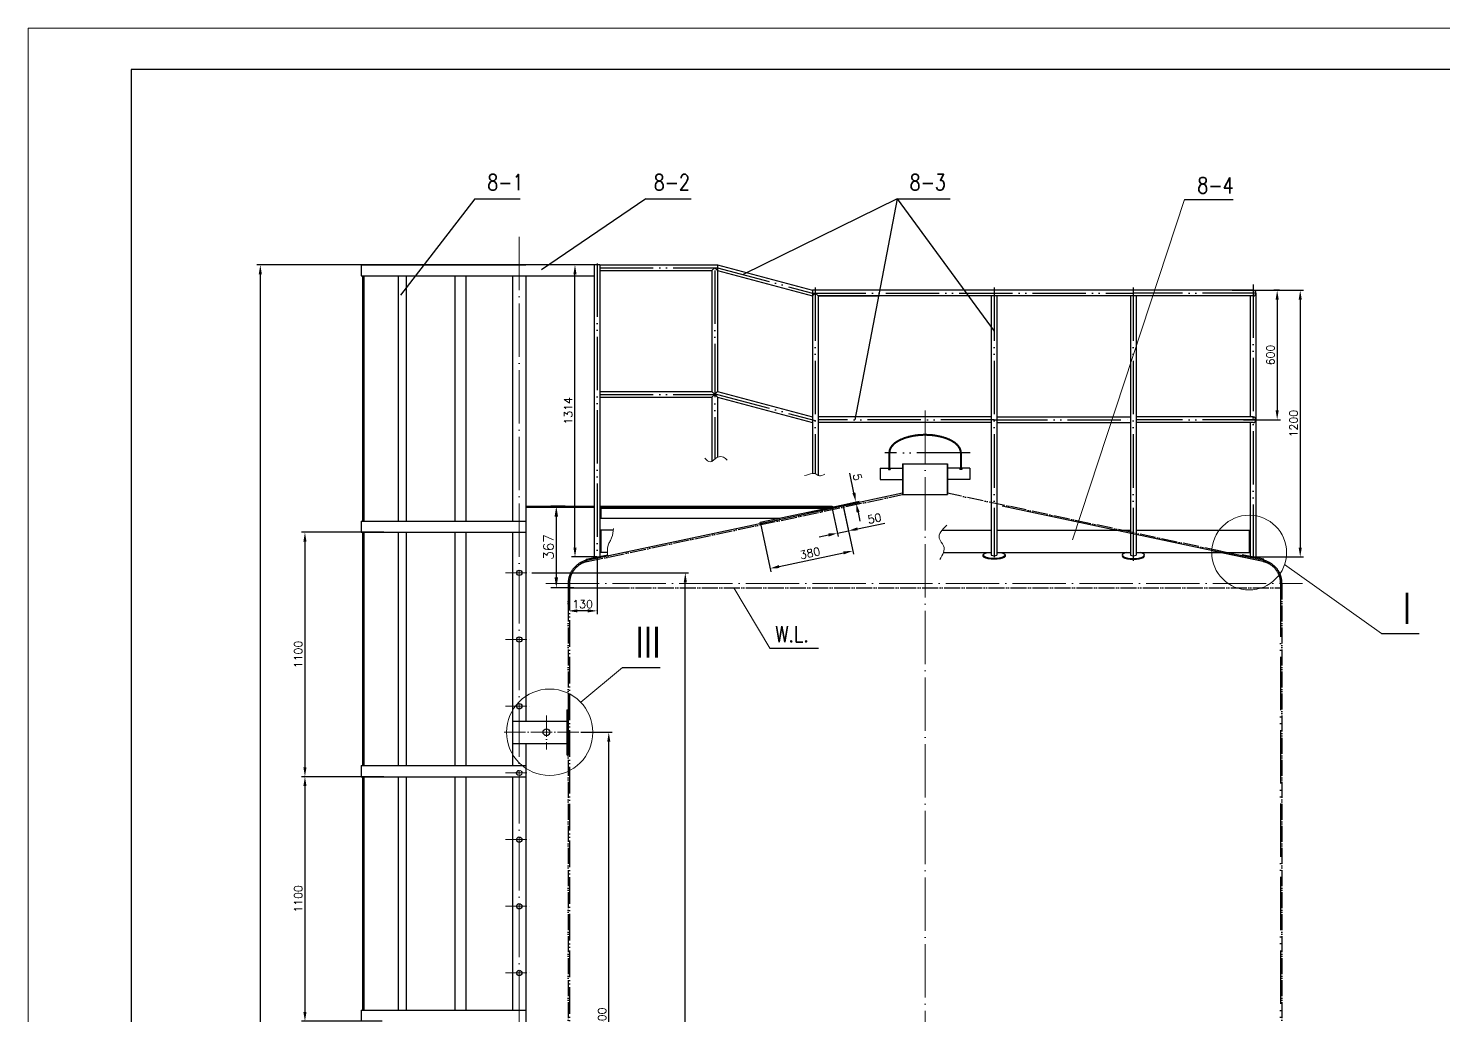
# Model space of a CAD drawing. Header units: inches. Extents: x 14786 to 39415, y 1343 to 18195.
# Drawn here: x 14786 to 21155, y 12466 to 16908 of the extents above; entities that cross this region are included whole.
import ezdxf

# ---------------------------------------------------------------- set-up
doc = ezdxf.new("R2010")
doc.units = ezdxf.units.IN
doc.header["$MEASUREMENT"] = 0
for name, pattern in [('ACAD_ISO04W100', [30, 24, -3, 0, -3]), ('ACAD_ISO05W100', [33, 24, -3, 0, -3, 0, -3]), ('DASHED', [0.75, 0.5, -0.25])]:
    doc.linetypes.add(name, pattern=pattern)
for name, color, linetype in [('1', 1, 'ACAD_ISO05W100'), ('2', 3, 'Continuous'), ('3', 2, 'DASHED'), ('4', 7, 'Continuous')]:
    doc.layers.add(name, color=color, linetype=linetype)
doc.layers.add('TEXT', color=3, linetype='Continuous', lineweight=15)
doc.layers.add('图层1', color=1, linetype='ACAD_ISO04W100', lineweight=18)
doc.styles.add('HZ', font='TXT', dxfattribs={"width": 0.8, "bigfont": 'HZTXT'})
doc.styles.add('ROMANS', font='ROMANS', dxfattribs={"bigfont": 'HZTXT'})
doc.dimstyles.new('R30', dxfattribs={"dimscale": 30, "dimtxt": 1.2, "dimasz": 1.4, "dimexe": 0.5, "dimexo": 0, "dimgap": 0.4, "dimtad": 1, "dimdec": 0, "dimzin": 13, "dimdsep": 46, "dimtxsty": 'ROMANS', "dimcen": 30, "dimclrd": 1, "dimclre": 1, "dimclrt": 2, "dimadec": 0, "dimazin": 0, "dimtfac": 1, "dimtdec": 0, "dimtmove": 0, "dimatfit": 1, "dimfxl": 0, "dimtolj": 1, "dimtzin": 0, "dimarcsym": 0})
doc.dimstyles.get("Standard").update_dxf_attribs({"dimtxt": 1.8, "dimasz": 1.9, "dimexe": 1, "dimexo": 0.0625, "dimgap": 0.05, "dimtad": 1, "dimdec": 4, "dimzin": 0, "dimdsep": 46, "dimtxsty": 'ROMANS', "dimcen": 0.09, "dimclrd": 1, "dimclre": 1, "dimclrt": 2, "dimadec": 0, "dimazin": 0, "dimtfac": 1, "dimtdec": 4, "dimtofl": 0, "dimtmove": 0, "dimatfit": 3, "dimfxl": 0, "dimtolj": 1, "dimtzin": 0, "dimarcsym": 0})

# ---------------------------------------------------------------- blocks, each defined once
blk = doc.blocks.new('*D67')
at = {"layer": 'DEFPOINTS', "color": 0}
for p in [(16512.1, 15843.9), (15830.4, 7191.1), (16982.7, 7191.1)]:
    blk.add_point(p, dxfattribs=at)
at = {"layer": 'TEXT', "color": 1, "lineweight": -2}
for p, q in [((16512.1, 15843.9), (15815.4, 15843.9)), ((15830.4, 15801.9), (15830.4, 7233.1)), ((16982.7, 7191.1), (15815.4, 7191.1))]:
    blk.add_line(p, q, dxfattribs=at)
at = {"layer": 'TEXT', "color": 1}
for points in [[(15823.4, 15801.9), (15837.4, 15801.9), (15830.4, 15843.9)], [(15823.4, 7233.1), (15837.4, 7233.1), (15830.4, 7191.1)]]:
    blk.add_solid(points, dxfattribs=at)
at = {"layer": 'TEXT', "color": 2, "insert": (15800.4, 11517.5), "char_height": 36, "attachment_point": 5, "rotation": 90, "style": 'ROMANS'}
blk.add_mtext('\\A1;~8653', dxfattribs=at)
blk = doc.blocks.new('*D81')
at = {"layer": '4', "color": 1, "lineweight": -2}
for p, q in [((17202.6, 14758.4), (17137.2, 14758.4)), ((17162.2, 14710.9), (17162.2, 14438.6)), ((17240.8, 14391.1), (17137.2, 14391.1))]:
    blk.add_line(p, q, dxfattribs=at)
at = {"layer": '4', "color": 1}
for points in [[(17154.3, 14710.9), (17170.1, 14710.9), (17162.2, 14758.4)], [(17154.3, 14438.6), (17170.1, 14438.6), (17162.2, 14391.1)]]:
    blk.add_solid(points, dxfattribs=at)
at = {"layer": 'DEFPOINTS', "color": 0}
for p in [(17204.2, 14758.4), (17162.2, 14391.1), (17242.4, 14391.1)]:
    blk.add_point(p, dxfattribs=at)
at = {"layer": '4', "color": 2, "insert": (17127.2, 14574.8), "char_height": 45, "attachment_point": 5, "rotation": 90, "style": 'ROMANS'}
blk.add_mtext('\\A1;367', dxfattribs=at)
blk = doc.blocks.new('*D88')
at = {"color": 1, "lineweight": -2}
for p, q in [((16378.4, 13541.1), (16016.2, 13541.1)), ((16031.2, 13499.1), (16031.2, 12483.1)), ((16378.4, 12441.1), (16016.2, 12441.1))]:
    blk.add_line(p, q, dxfattribs=at)
at = {"color": 1}
for points in [[(16024.2, 13499.1), (16038.2, 13499.1), (16031.2, 13541.1)], [(16024.2, 12483.1), (16038.2, 12483.1), (16031.2, 12441.1)]]:
    blk.add_solid(points, dxfattribs=at)
at = {"layer": 'DEFPOINTS', "color": 0}
for p in [(16378.4, 13541.1), (16031.2, 12441.1), (16378.4, 12441.1)]:
    blk.add_point(p, dxfattribs=at)
at = {"color": 2, "insert": (16001.2, 12991.1), "char_height": 36, "attachment_point": 5, "rotation": 90, "style": 'ROMANS'}
blk.add_mtext('\\A1;1100', dxfattribs=at)
blk = doc.blocks.new('*D89')
at = {"color": 1, "lineweight": -2}
for p, q in [((16386.5, 14641.1), (16016.2, 14641.1)), ((16031.2, 14599.1), (16031.2, 13583.1)), ((16386.5, 13541.1), (16016.2, 13541.1))]:
    blk.add_line(p, q, dxfattribs=at)
at = {"color": 1}
for points in [[(16024.2, 14599.1), (16038.2, 14599.1), (16031.2, 14641.1)], [(16024.2, 13583.1), (16038.2, 13583.1), (16031.2, 13541.1)]]:
    blk.add_solid(points, dxfattribs=at)
at = {"layer": 'DEFPOINTS', "color": 0}
for p in [(16386.5, 14641.1), (16031.2, 13541.1), (16386.5, 13541.1)]:
    blk.add_point(p, dxfattribs=at)
at = {"color": 2, "insert": (16001.2, 14091.1), "char_height": 36, "attachment_point": 5, "rotation": 90, "style": 'ROMANS'}
blk.add_mtext('\\A1;1100', dxfattribs=at)
blk = doc.blocks.new('*D90')
at = {"color": 1, "lineweight": -2}
for p, q in [((20202.7, 15729.7), (20524.6, 15729.7)), ((20509.6, 15687.7), (20509.6, 14571.7)), ((20297.6, 14529.7), (20524.6, 14529.7))]:
    blk.add_line(p, q, dxfattribs=at)
at = {"color": 1}
for points in [[(20502.6, 15687.7), (20516.6, 15687.7), (20509.6, 15729.7)], [(20502.6, 14571.7), (20516.6, 14571.7), (20509.6, 14529.7)]]:
    blk.add_solid(points, dxfattribs=at)
at = {"layer": 'DEFPOINTS', "color": 0}
for p in [(20202.7, 15729.7), (20297.6, 14529.7), (20509.6, 14529.7)]:
    blk.add_point(p, dxfattribs=at)
at = {"color": 2, "insert": (20479.6, 15129.7), "char_height": 36, "attachment_point": 5, "rotation": 90, "style": 'ROMANS'}
blk.add_mtext('\\A1;1200', dxfattribs=at)
blk = doc.blocks.new('*D91')
at = {"color": 1, "lineweight": -2}
for p, q in [((20415.8, 15729.7), (20390.9, 15729.7)), ((20405.9, 15687.7), (20405.9, 15189)), ((20253.7, 15147), (20420.9, 15147))]:
    blk.add_line(p, q, dxfattribs=at)
at = {"color": 1}
for points in [[(20398.9, 15687.7), (20412.9, 15687.7), (20405.9, 15729.7)], [(20398.9, 15189), (20412.9, 15189), (20405.9, 15147)]]:
    blk.add_solid(points, dxfattribs=at)
at = {"layer": 'DEFPOINTS', "color": 0}
for p in [(20415.8, 15729.7), (20253.7, 15147), (20405.9, 15147)]:
    blk.add_point(p, dxfattribs=at)
at = {"color": 2, "insert": (20375.9, 15438.3), "char_height": 36, "attachment_point": 5, "rotation": 90, "style": 'ROMANS'}
blk.add_mtext('\\A1;600', dxfattribs=at)
blk = doc.blocks.new('*D92')
at = {"color": 1, "lineweight": -2}
for p, q in [((18452.7, 14759.9), (18498.9, 14542.3)), ((18081, 14680.9), (18127.3, 14463.3)), ((18165.2, 14486.7), (18454.7, 14548.2))]:
    blk.add_line(p, q, dxfattribs=at)
at = {"color": 1}
for points in [[(18453.3, 14555.1), (18456.2, 14541.4), (18495.8, 14557)], [(18163.8, 14493.5), (18166.7, 14479.8), (18124.1, 14478)]]:
    blk.add_solid(points, dxfattribs=at)
at = {"layer": 'DEFPOINTS', "color": 0}
for p in [(18452.7, 14759.9), (18081, 14680.9), (18495.8, 14557)]:
    blk.add_point(p, dxfattribs=at)
at = {"color": 2, "insert": (18303.7, 14546.8), "char_height": 36, "attachment_point": 5, "rotation": 12, "style": 'ROMANS'}
blk.add_mtext('\\A1;380', dxfattribs=at)
blk = doc.blocks.new('*D93')
at = {"color": 1, "lineweight": -2}
for p, q in [((18402.7, 14754.4), (18430.8, 14622.4)), ((18451.7, 14764.8), (18479.7, 14632.8)), ((18517.7, 14656.2), (18640.5, 14682.3)), ((18386.6, 14628.3), (18345.5, 14619.6)), ((18427.7, 14637.1), (18476.6, 14647.5))]:
    blk.add_line(p, q, dxfattribs=at)
at = {"color": 1}
for points in [[(18516.2, 14663), (18519.1, 14649.3), (18476.6, 14647.5)], [(18385.2, 14635.2), (18388.1, 14621.5), (18427.7, 14637.1)]]:
    blk.add_solid(points, dxfattribs=at)
at = {"layer": 'DEFPOINTS', "color": 0}
for p in [(18402.7, 14754.4), (18451.7, 14764.8), (18427.7, 14637.1)]:
    blk.add_point(p, dxfattribs=at)
at = {"color": 2, "insert": (18594, 14703.1), "char_height": 36, "attachment_point": 5, "rotation": 12, "style": 'ROMANS'}
blk.add_mtext('\\A1;50', dxfattribs=at)
blk = doc.blocks.new('*D94')
at = {"color": 1, "lineweight": -2}
for p, q in [((17345.6, 14529.7), (17345.6, 14272.4)), ((17215.6, 14379.4), (17215.6, 14272.4)), ((17303.6, 14287.4), (17257.6, 14287.4))]:
    blk.add_line(p, q, dxfattribs=at)
at = {"color": 1}
for points in [[(17257.6, 14294.4), (17257.6, 14280.4), (17215.6, 14287.4)], [(17303.6, 14294.4), (17303.6, 14280.4), (17345.6, 14287.4)]]:
    blk.add_solid(points, dxfattribs=at)
at = {"layer": 'DEFPOINTS', "color": 0}
for p in [(17345.6, 14529.7), (17215.6, 14379.4), (17215.6, 14287.4)]:
    blk.add_point(p, dxfattribs=at)
at = {"color": 2, "insert": (17280.6, 14317.4), "char_height": 36, "attachment_point": 5, "style": 'ROMANS'}
blk.add_mtext('\\A1;130', dxfattribs=at)
blk = doc.blocks.new('*D97')
at = {"color": 1, "lineweight": -2}
for p, q in [((17272.4, 13741.1), (17413.3, 13741.1)), ((17398.3, 11183.1), (17398.3, 13699.1)), ((17359.1, 11141.1), (17413.3, 11141.1))]:
    blk.add_line(p, q, dxfattribs=at)
at = {"color": 1}
for points in [[(17391.3, 13699.1), (17405.3, 13699.1), (17398.3, 13741.1)], [(17391.3, 11183.1), (17405.3, 11183.1), (17398.3, 11141.1)]]:
    blk.add_solid(points, dxfattribs=at)
at = {"layer": 'DEFPOINTS', "color": 0}
for p in [(17272.4, 13741.1), (17398.3, 13741.1), (17359.1, 11141.1)]:
    blk.add_point(p, dxfattribs=at)
at = {"color": 2, "insert": (17368.3, 12441.1), "char_height": 36, "attachment_point": 5, "rotation": 90, "style": 'ROMANS'}
blk.add_mtext('\\A1;2600', dxfattribs=at)
blk = doc.blocks.new('*D98')
at = {"color": 1, "lineweight": -2}
for p, q in [((17052.8, 14458.4), (17757.8, 14458.4)), ((17742.8, 7300.4), (17742.8, 14416.4)), ((17052.8, 7258.4), (17757.8, 7258.4))]:
    blk.add_line(p, q, dxfattribs=at)
at = {"color": 1}
for points in [[(17735.8, 14416.4), (17749.8, 14416.4), (17742.8, 14458.4)], [(17735.8, 7300.4), (17749.8, 7300.4), (17742.8, 7258.4)]]:
    blk.add_solid(points, dxfattribs=at)
at = {"layer": 'DEFPOINTS', "color": 0}
for p in [(17052.8, 14458.4), (17742.8, 14458.4), (17052.8, 7258.4)]:
    blk.add_point(p, dxfattribs=at)
at = {"color": 2, "insert": (17712.8, 10858.4), "char_height": 36, "attachment_point": 5, "rotation": 90, "style": 'ROMANS'}
blk.add_mtext('\\A1;24X300=7200', dxfattribs=at)
blk = doc.blocks.new('*D101')
at = {"color": 1, "lineweight": -2}
for p, q in [((17294.1, 15843.9), (17231.3, 15843.9)), ((17246.3, 14571.7), (17246.3, 15801.9)), ((17345.6, 14529.7), (17231.3, 14529.7))]:
    blk.add_line(p, q, dxfattribs=at)
at = {"color": 1}
for points in [[(17239.3, 15801.9), (17253.3, 15801.9), (17246.3, 15843.9)], [(17239.3, 14571.7), (17253.3, 14571.7), (17246.3, 14529.7)]]:
    blk.add_solid(points, dxfattribs=at)
at = {"layer": 'DEFPOINTS', "color": 0}
for p in [(17246.3, 15843.9), (17294.1, 15843.9), (17345.6, 14529.7)]:
    blk.add_point(p, dxfattribs=at)
at = {"color": 2, "insert": (17216.3, 15186.8), "char_height": 36, "attachment_point": 5, "rotation": 90, "style": 'ROMANS'}
blk.add_mtext('\\A1;1314', dxfattribs=at)
blk = doc.blocks.new('*D107')
at = {"color": 1, "lineweight": -2}
for p, q in [((18501.5, 14818.3), (18482.8, 14906.4)), ((18416.4, 14757.3), (18524.9, 14780.4)), ((18511.3, 14772.4), (18510.2, 14777.2)), ((18417.5, 14752.4), (18526, 14775.5)), ((18520, 14731.3), (18528.7, 14690.2))]:
    blk.add_line(p, q, dxfattribs=at)
at = {"color": 1}
for points in [[(18508.4, 14819.8), (18494.7, 14816.9), (18510.2, 14777.2)], [(18526.9, 14732.7), (18513.2, 14729.8), (18511.3, 14772.4)]]:
    blk.add_solid(points, dxfattribs=at)
at = {"layer": 'DEFPOINTS', "color": 0}
for p in [(18416.4, 14757.3), (18417.5, 14752.4), (18511.3, 14772.4)]:
    blk.add_point(p, dxfattribs=at)
at = {"color": 2, "insert": (18517.1, 14889.1), "char_height": 36, "attachment_point": 5, "rotation": 282, "style": 'ROMANS'}
blk.add_mtext('\\A1;5', dxfattribs=at)

msp = doc.modelspace()

# ---------------------------------------------------------------- linework, layer by layer
for p, q in [((15249.7, 16722.9), (15249.7, 1528)), ((25608.1, 16722.9), (15249.7, 16722.9)), ((16283.6, 15843.9), (17025.6, 15843.9)), ((16283.6, 15843.9), (16283.6, 15793.9)), ((17358.3, 15843.9), (16289.6, 15843.9)), ((17332.9, 15843.9), (17332.9, 14527)), ((17358.3, 15843.9), (17888.1, 15843.9)), ((17358.3, 15843.9), (17358.3, 14532.4)), ((17358.3, 15818.5), (17862.7, 15818.5)), ((17862.7, 15818.5), (17875.4, 15831.2)), ((17862.7, 15818.5), (17862.7, 15274)), ((17888.1, 15818.5), (17875.4, 15831.2)), ((17888.1, 15843.9), (18314.5, 15729.7)), ((17888.1, 15843.9), (17888.1, 15274)), ((17888.1, 15818.5), (18314.5, 15704.3)), ((16283.6, 15793.9), (17332.9, 15793.9)), ((16289.6, 15793.9), (16289.6, 14691.1)), ((16295.6, 15793.9), (16295.6, 14691.1)), ((16450.9, 15793.9), (16450.9, 14691.1)), ((16487.1, 15793.9), (16487.1, 14691.1)), ((16705.4, 15793.9), (16705.4, 14691.1)), ((16755.4, 15793.9), (16755.4, 14691.1)), ((16965.6, 15793.9), (16965.6, 14691.1)), ((17025.6, 15793.9), (17025.6, 13791.1)), ((18314.5, 15729.7), (18314.5, 15704.3)), ((18621.9, 15729.7), (18314.5, 15729.7)), ((18314.5, 15704.3), (18327.2, 15717)), ((18314.5, 15704.3), (18314.5, 14905.1)), ((20297.6, 15729.7), (18327.2, 15729.7)), ((18327.2, 15717), (18339.9, 15704.3)), ((20297.6, 15704.3), (18339.9, 15704.3)), ((18339.9, 15704.3), (18614.2, 15704.3)), ((18339.9, 15704.3), (18339.9, 14897.7)), ((19119.7, 15704.3), (19119.7, 14537.6)), ((19145.1, 15704.3), (19145.1, 14537.3)), ((19745.9, 15704.3), (19745.9, 14537.3)), ((19771.3, 15704.3), (19771.3, 14537.6)), ((20284.9, 15704.3), (20284.9, 15159.7)), ((20310.3, 15717), (20310.3, 15704.3)), ((20310.3, 15717), (20310.3, 14527)), ((17358.3, 15274), (17862.7, 15274)), ((17358.3, 15248.6), (17862.7, 15248.6)), ((17862.7, 15274), (17875.4, 15261.3)), ((17875.4, 15261.3), (17862.7, 15248.6)), ((17862.7, 15248.6), (17862.7, 14960.2)), ((17875.4, 15261.3), (17888.1, 15274)), ((17888.1, 15248.6), (17875.4, 15261.3)), ((17888.1, 15274), (18314.5, 15159.7)), ((17888.1, 15248.6), (17888.1, 14978.7)), ((17888.1, 15248.6), (18314.5, 15134.3)), ((19119.7, 15159.7), (18339.9, 15159.7)), ((19145.1, 15159.7), (19745.9, 15159.7)), ((20297.6, 15159.7), (19771.3, 15159.7)), ((19119.7, 15134.3), (18339.9, 15134.3)), ((19145.1, 15134.3), (19745.9, 15134.3)), ((20297.6, 15134.3), (19771.3, 15134.3)), ((20284.9, 15134.3), (20284.9, 14532.4)), ((17025.6, 14758.4), (17332.9, 14758.4)), ((17025.6, 14754.4), (17332.9, 14754.4)), ((17358.3, 14758.4), (18402.7, 14758.4)), ((17358.3, 14754.4), (18402.7, 14754.4)), ((17363.3, 14749.4), (18379.2, 14749.4)), ((17363.3, 14749.4), (17363.3, 14704.4)), ((17405.8, 14754.4), (17405.8, 14749.4)), ((18080, 14685.8), (18451.7, 14764.8)), ((18081, 14680.9), (18452.7, 14759.9)), ((18402.7, 14754.4), (18402.7, 14758.4)), ((18402.7, 14758.4), (18407.8, 14755.5)), ((18452.7, 14759.9), (18451.7, 14764.8)), ((16283.6, 14691.1), (17025.6, 14691.1)), ((16283.6, 14691.1), (16283.6, 14641.1)), ((17358.3, 14704.4), (18167.5, 14704.4)), ((17371.9, 14649.7), (17358.3, 14649.7)), ((17419.2, 14649.7), (17363.3, 14649.7)), ((17363.3, 14649.7), (17363.3, 14549.7)), ((18081, 14680.9), (18080, 14685.8)), ((18897.6, 14649.7), (19119.7, 14649.7)), ((19145.1, 14649.7), (19745.9, 14649.7)), ((19771.3, 14649.7), (20284.9, 14649.7)), ((20279.9, 14649.7), (20279.9, 14549.7)), ((16283.6, 14641.1), (17025.6, 14641.1)), ((16283.6, 14641.1), (17025.6, 14641.1)), ((16283.6, 14641.1), (17025.6, 14641.1)), ((16289.6, 14641.1), (16289.6, 13591.1)), ((16295.6, 14641.1), (16295.6, 13591.1)), ((16450.9, 14641.1), (16450.9, 13591.1)), ((16487.1, 14641.1), (16487.1, 13591.1)), ((16705.4, 14641.1), (16705.4, 13591.1)), ((16755.4, 14641.1), (16755.4, 13591.1)), ((16965.6, 14641.1), (16965.6, 13591.1)), ((17296.6, 14519.3), (17394.5, 14540.1)), ((17392.4, 14549.7), (17358.3, 14549.7)), ((18903.7, 14549.7), (19119.7, 14549.7)), ((19145.1, 14549.7), (19745.9, 14549.7)), ((19771.3, 14549.7), (20284.9, 14549.7)), ((20247.3, 14535.3), (20248.6, 14540.1)), ((20346.5, 14519.3), (20248.6, 14540.1)), ((17297.9, 14514.4), (17296.6, 14519.3)), ((20345.2, 14514.4), (20346.5, 14519.3)), ((17209.6, 13842.6), (17209.6, 13639.6)), ((17209.6, 13842.6), (17215.6, 13842.6)), ((17209.6, 13842.6), (17209.6, 13639.6)), ((17209.6, 13842.6), (17215.6, 13842.6)), ((17215.6, 13842.6), (17215.6, 13639.6)), ((17215.6, 13842.6), (17215.6, 13639.6)), ((16965.6, 13791.1), (17209.6, 13791.1)), ((16965.6, 13691.1), (17209.6, 13691.1)), ((17025.6, 13691.1), (17025.6, 11191.1)), ((17209.6, 13639.6), (17215.6, 13639.6)), ((17209.6, 13639.6), (17215.6, 13639.6)), ((16283.6, 13591.1), (16283.6, 13541.1)), ((16283.6, 13591.1), (17025.6, 13591.1)), ((16283.6, 13541.1), (17025.6, 13541.1)), ((16283.6, 13541.1), (17025.6, 13541.1)), ((16283.6, 13541.1), (17025.6, 13541.1)), ((16289.6, 13541.1), (16289.6, 12491.1)), ((16295.6, 13541.1), (16295.6, 12491.1)), ((16450.9, 13541.1), (16450.9, 12491.1)), ((16487.1, 13541.1), (16487.1, 12491.1)), ((16705.4, 13541.1), (16705.4, 12491.1)), ((16755.4, 13541.1), (16755.4, 12491.1)), ((16965.6, 13541.1), (16965.6, 12491.1)), ((16283.6, 12491.1), (17025.6, 12491.1)), ((16283.6, 12491.1), (16283.6, 12441.1))]:
    msp.add_line(p, q)
for centre, radius in [((16995.6, 14458.4), 12), ((16995.6, 14158.4), 12), ((16995.6, 13858.4), 12), ((17117.6, 13741.1), 15), ((16995.6, 13258.4), 12), ((16995.6, 12958.4), 12), ((16995.6, 12658.4), 12)]:
    msp.add_circle(centre, radius)
for centre, radius, start, end in [((20297.6, 15717), 12.7, 270, 90), ((20297.6, 15147), 12.7, 270, 90), ((19132.8, 14573.5), 38.2, 249.93976, 288.75393), ((19758.2, 14573.5), 38.2, 251.24607, 290.06024)]:
    msp.add_arc(centre, radius, start, end)
at = {"extrusion": (0, 0, -1)}
for centre, start_param, end_param in [((19132.4, 14538), 2.264282, 7.160496), ((19132.4, 14534.4), 3.021725, 6.403053)]:
    msp.add_ellipse(centre, major_axis=(-50, 0), ratio=0.302859, start_param=start_param, end_param=end_param, dxfattribs=at)
for centre, start_param, end_param in [((19758.6, 14538), 2.264282, 7.160496), ((19758.6, 14534.4), 3.021725, 6.403053)]:
    msp.add_ellipse(centre, major_axis=(50, 0), ratio=0.302859, start_param=start_param, end_param=end_param)
at = {"layer": '1', "ltscale": 10}
for p, q in [((17345.6, 15850.6), (17345.6, 14529.7)), ((17358.3, 15831.2), (17888.1, 15831.2)), ((17875.4, 15818.5), (17875.4, 14970.1)), ((17888.1, 15831.2), (18314.5, 15717)), ((18327.2, 15742), (18327.2, 14905.1)), ((19132.4, 15742), (19132.4, 14529.3)), ((19758.6, 15742), (19758.6, 14512.1)), ((20297.6, 15756.2), (20297.6, 14529.7)), ((18314.5, 15717), (19758.6, 15717)), ((20310.3, 15717), (19758.6, 15717)), ((17358.3, 15261.3), (17888.1, 15261.3)), ((17888.1, 15261.3), (18327.2, 15143.6)), ((19132.4, 15147), (18339.9, 15147)), ((19132.4, 15147), (19745.9, 15147)), ((20310.3, 15147), (19771.3, 15147)), ((19023.9, 14999), (18639.9, 14999)), ((18659.1, 14999), (18659.1, 14924)), ((18662.1, 14999), (18662.1, 14924)), ((18981.1, 14999), (18981.1, 14924)), ((18984.1, 14999), (18984.1, 14924)), ((18620.1, 14929), (18620.1, 14879)), ((18620.1, 14929), (18656.7, 14929)), ((18656.7, 14929), (18656.7, 14924)), ((18656.7, 14924), (18664.5, 14924)), ((18664.5, 14929), (18720.1, 14929)), ((18664.5, 14929), (18664.5, 14924)), ((18720.1, 14949), (18923.1, 14949)), ((18720.1, 14949), (18720.1, 14810.6)), ((18722.1, 14949), (18722.1, 14810.6)), ((18921.1, 14949), (18921.1, 14810.6)), ((18923.1, 14949), (18923.1, 14810.6)), ((18978.7, 14929), (18923.1, 14929)), ((18978.7, 14929), (18978.7, 14924)), ((18986.5, 14924), (18978.7, 14924)), ((19023.1, 14929), (18986.5, 14929)), ((18986.5, 14929), (18986.5, 14924)), ((19023.1, 14929), (19023.1, 14879)), ((18620.1, 14879), (18720.1, 14879)), ((19023.1, 14879), (18923.1, 14879)), ((18720.1, 14810.6), (18923.1, 14810.6)), ((20342.4, 14508.9), (20118.6, 14556.5)), ((20211, 14543), (20121.6, 14562)), ((20343.6, 14514.8), (20211, 14543)), ((20421.6, 14411.1), (20421.6, 8391.1)), ((17215.6, 14391.1), (17470.8, 14391.1))]:
    msp.add_line(p, q, dxfattribs=at)
at = {"layer": '1', "ltscale": 3}
for p, q in [((17300.8, 14508.9), (18720.1, 14810.6)), ((20247.3, 14535.3), (18923.1, 14816.7)), ((17215.6, 14411.1), (17215.6, 8371.1)), ((20427.6, 14411.1), (20427.6, 8391.1)), ((17221.6, 14391.1), (20427.6, 14391.1))]:
    msp.add_line(p, q, dxfattribs=at)
at = {"layer": '1', "ltscale": 50}
for p, q in [((18720.1, 14816.7), (18433.9, 14755.9)), ((20342.4, 14508.9), (18923.1, 14810.6)), ((18296.1, 14726.6), (18452.7, 14759.9)), ((17299.5, 14514.8), (18099.8, 14684.9))]:
    msp.add_line(p, q, dxfattribs=at)
at = {"layer": '1', "ltscale": 5}
msp.add_line((17221.6, 14411.1), (17221.6, 8371.1), dxfattribs=at)
at = {"layer": '1', "ltscale": 10}
for centre, radius, start, end in [((17321.6, 14411.1), 106, 102, 180), ((17321.6, 14411.1), 100, 102, 180), ((20321.6, 14411.1), 100, 0, 78), ((20321.6, 14411.1), 106, 0, 78)]:
    msp.add_arc(centre, radius, start, end, dxfattribs=at)
at = {"layer": '1', "ltscale": 50}
msp.add_ellipse((18821.6, 14999), major_axis=(-162.5, 0), ratio=0.5, start_param=3.141593, end_param=6.283185, dxfattribs=at)
msp.add_open_spline([(18981.1, 14999), (18981.1, 15003.4), (18980.3, 15007.9), (18977, 15016.8), (18974.6, 15021.3), (18968.1, 15029.9), (18964.1, 15034.1), (18954.5, 15042.2), (18949, 15046.1), (18936.5, 15053.2), (18929.7, 15056.5), (18914.8, 15062.5), (18906.8, 15065.2), (18890, 15069.7), (18881.2, 15071.6), (18863, 15074.6), (18853.6, 15075.7), (18834.6, 15077.1), (18825, 15077.3), (18805.8, 15077), (18796.2, 15076.3), (18777.5, 15074.3), (18768.3, 15072.8), (18750.7, 15069.1), (18742.2, 15066.9), (18726.1, 15061.7), (18718.6, 15058.7), (18704.7, 15052.2), (18698.4, 15048.7), (18687.1, 15041.1), (18682.2, 15037.1), (18673.9, 15028.7), (18670.6, 15024.4), (18665.5, 15015.6), (18663.8, 15011.1), (18662.3, 15004.1), (18662.1, 15001.5), (18662.1, 14999)], degree=3, knots=[3.141593, 3.141593, 3.141593, 3.141593, 3.320396, 3.320396, 3.499199, 3.499199, 3.678002, 3.678002, 3.856806, 3.856806, 4.035609, 4.035609, 4.214412, 4.214412, 4.393215, 4.393215, 4.572019, 4.572019, 4.750822, 4.750822, 4.929625, 4.929625, 5.108429, 5.108429, 5.287232, 5.287232, 5.466035, 5.466035, 5.644838, 5.644838, 5.823642, 5.823642, 6.002445, 6.002445, 6.181248, 6.181248, 6.283185, 6.283185, 6.283185, 6.283185], dxfattribs=at)
at = {"layer": '2'}
for p, q in [((16795.5, 16141), (16461.4, 15707.6)), ((17564.8, 16141), (17096.3, 15821.7)), ((18695.9, 16141), (18003, 15800.5)), ((18695.9, 16141), (18505.6, 15147)), ((18695.9, 16141), (19132.4, 15546.4))]:
    msp.add_line(p, q, dxfattribs=at)
at = {"layer": '3'}
msp.add_circle((16995.6, 13558.4), 12, dxfattribs=at)
at = {"layer": '4'}
for p, q in [((16795.5, 16141), (17000, 16141)), ((17564.8, 16141), (17768.7, 16141)), ((18695.9, 16141), (18934.5, 16141)), ((19989.3, 16138), (20208, 16138)), ((20875.8, 14185.4), (21045.1, 14185.4)), ((18122.4, 14119.5), (18342.3, 14119.5)), ((17460.4, 14033.2), (17629.7, 14033.2))]:
    msp.add_line(p, q, dxfattribs=at)
at = {"layer": 'TEXT'}
for p, q in [((14786.4, 16908.2), (14786.4, 1342.7)), ((25793.4, 16908.2), (14786.4, 16908.2)), ((19989.3, 16138), (19485.1, 14606.7)), ((20875.8, 14185.4), (20439.3, 14495.9)), ((18122.4, 14119.5), (17960.4, 14391.1)), ((17460.4, 14033.2), (17272, 13876.4))]:
    msp.add_line(p, q, dxfattribs=at)
for centre, radius in [((20279.9, 14549.7), 168.2), ((17132.5, 13741.1), 194.3)]:
    msp.add_circle(centre, radius, dxfattribs=at)
for points in [[(17830.9, 14974.4), (17854.3, 14957.5), (17888.1, 14978.7), (17915, 14978.7), (17931.2, 14964.9)], [(18279.3, 14895.7), (18314.5, 14905.1), (18327.2, 14905.1), (18345.8, 14894.8), (18370.3, 14902.2)], [(18919.5, 14673), (18885.4, 14613.8), (18904.9, 14580), (18888.4, 14518.5)]]:
    msp.add_spline(points, degree=3, dxfattribs=at)
msp.add_open_spline([(17420.2, 14658.1), (17418.6, 14643.6), (17415.4, 14623.4), (17403.4, 14599.5), (17388.5, 14572.5), (17392.4, 14547.5), (17395.2, 14529)], degree=3, knots=[10.687382, 10.687382, 10.687382, 10.687382, 53.69314, 71.776035, 90.945262, 144.437972, 144.437972, 144.437972, 144.437972], dxfattribs=at)
at = {"layer": '图层1', "ltscale": 10}
for p, q in [((16995.6, 15970.8), (16995.6, 7189.9)), ((18821.6, 15188.3), (18821.6, 7553.9)), ((17115, 14411.1), (20519.5, 14411.1))]:
    msp.add_line(p, q, dxfattribs=at)
at = {"layer": '图层1', "ltscale": 4}
for p, q in [((16933.1, 14458.4), (17052.8, 14458.4)), ((16933.1, 14158.4), (17052.8, 14158.4)), ((16933.1, 13858.4), (17052.8, 13858.4)), ((17117.6, 13817.3), (17117.6, 13664)), ((16927.6, 13741.1), (17272.4, 13741.1)), ((16933.1, 13558.4), (17052.8, 13558.4)), ((16933.1, 13258.4), (17052.8, 13258.4)), ((16933.1, 12958.4), (17052.8, 12958.4)), ((16933.1, 12658.4), (17052.8, 12658.4))]:
    msp.add_line(p, q, dxfattribs=at)

# ---------------------------------------------------------------- texts
at = {"layer": '2', "style": 'HZ', "width": 0.8}
for s, p in [('8-1', (16851.7, 16179.5)), ('8-2', (17600.7, 16179.5)), ('8-3', (18752.1, 16179.5)), ('8-4', (20046.7, 16165.7)), ('W.L.', (18147.9, 14147.2))]:
    msp.add_text(s, height=72, dxfattribs=at).set_placement(p)
at = {"layer": '4', "style": 'HZ', "width": 0.8}
for s, p in [('Ⅰ', (20926.7, 14213)), ('Ⅲ', (17511.3, 14060.8))]:
    msp.add_text(s, height=160, dxfattribs=at).set_placement(p)

# ---------------------------------------------------------------- dimensions: what is measured, and where the dimension line sits
for base, p1, p2, picture, middle in [((17246.3, 15843.9), (17345.6, 14529.7), (17294.1, 15843.9), '*D101', (17216.3, 15186.8)), ((20509.6, 14529.7), (20202.7, 15729.7), (20297.6, 14529.7), '*D90', (20479.6, 15129.7)), ((16031.2, 13541.1), (16386.5, 14641.1), (16386.5, 13541.1), '*D89', (16001.2, 14091.1)), ((17398.3, 13741.1), (17359.1, 11141.1), (17272.4, 13741.1), '*D97', (17368.3, 12441.1)), ((16031.2, 12441.1), (16378.4, 13541.1), (16378.4, 12441.1), '*D88', (16001.2, 12991.1))]:
    dim = msp.add_linear_dim(base=base, p1=p1, p2=p2, angle=90, dimstyle='R30')
    dim.commit()
    dim.dimension.update_dxf_attribs({"geometry": picture, "text_midpoint": middle})
for base, p1, p2, text, picture, middle in [((20405.9, 15147), (20415.8, 15729.7), (20253.7, 15147), '600', '*D91', (20375.9, 15438.3)), ((17742.8, 14458.4), (17052.8, 7258.4), (17052.8, 14458.4), '24X300=<>', '*D98', (17712.8, 10858.4))]:
    dim = msp.add_linear_dim(base=base, p1=p1, p2=p2, angle=90, text=text, dimstyle='R30')
    dim.commit()
    dim.dimension.update_dxf_attribs({"geometry": picture, "text_midpoint": middle})
for base, p1, p2, angle, picture, middle in [((18511.3, 14772.4), (18416.4, 14757.3), (18417.5, 14752.4), 282, '*D107', (18487.8, 14882.9)), ((18427.7, 14637.1), (18451.7, 14764.8), (18402.7, 14754.4), 192, '*D93', (18600.3, 14673.7))]:
    dim = msp.add_linear_dim(base=base, p1=p1, p2=p2, angle=angle, dimstyle='R30')
    dim.commit()
    dim.dimension.update_dxf_attribs({"geometry": picture, "text_midpoint": middle, "dimtype": 161})
dim = msp.add_aligned_dim(p1=(18081, 14680.9), p2=(18452.7, 14759.9), distance=-207.5, dimstyle='R30')
dim.commit()
dim.dimension.update_dxf_attribs({"geometry": '*D92', "text_midpoint": (18303.7, 14546.8)})
dim = msp.add_linear_dim(base=(17215.6, 14287.4), p1=(17345.6, 14529.7), p2=(17215.6, 14379.4), dimstyle='R30')
dim.commit()
dim.dimension.update_dxf_attribs({"geometry": '*D94', "text_midpoint": (17280.6, 14287.4), "dimtype": 160})
at = {"layer": '4'}
dim = msp.add_linear_dim(base=(17162.2, 14391.1), p1=(17204.2, 14758.4), p2=(17242.4, 14391.1), angle=90, dimstyle='Standard', override={"dimscale": 25, "dimgap": 0.5, "dimdec": 0, "dimtdec": 0}, dxfattribs=at)
dim.commit()
dim.dimension.update_dxf_attribs({"geometry": '*D81', "text_midpoint": (17127.2, 14574.8)})
at = {"layer": 'TEXT'}
dim = msp.add_linear_dim(base=(15830.4, 7191.1), p1=(16512.1, 15843.9), p2=(16982.7, 7191.1), angle=90, text='~<>', dimstyle='R30', dxfattribs=at)
dim.commit()
dim.dimension.update_dxf_attribs({"geometry": '*D67', "text_midpoint": (15800.4, 11517.5)})

doc.saveas('drawing.dxf')
